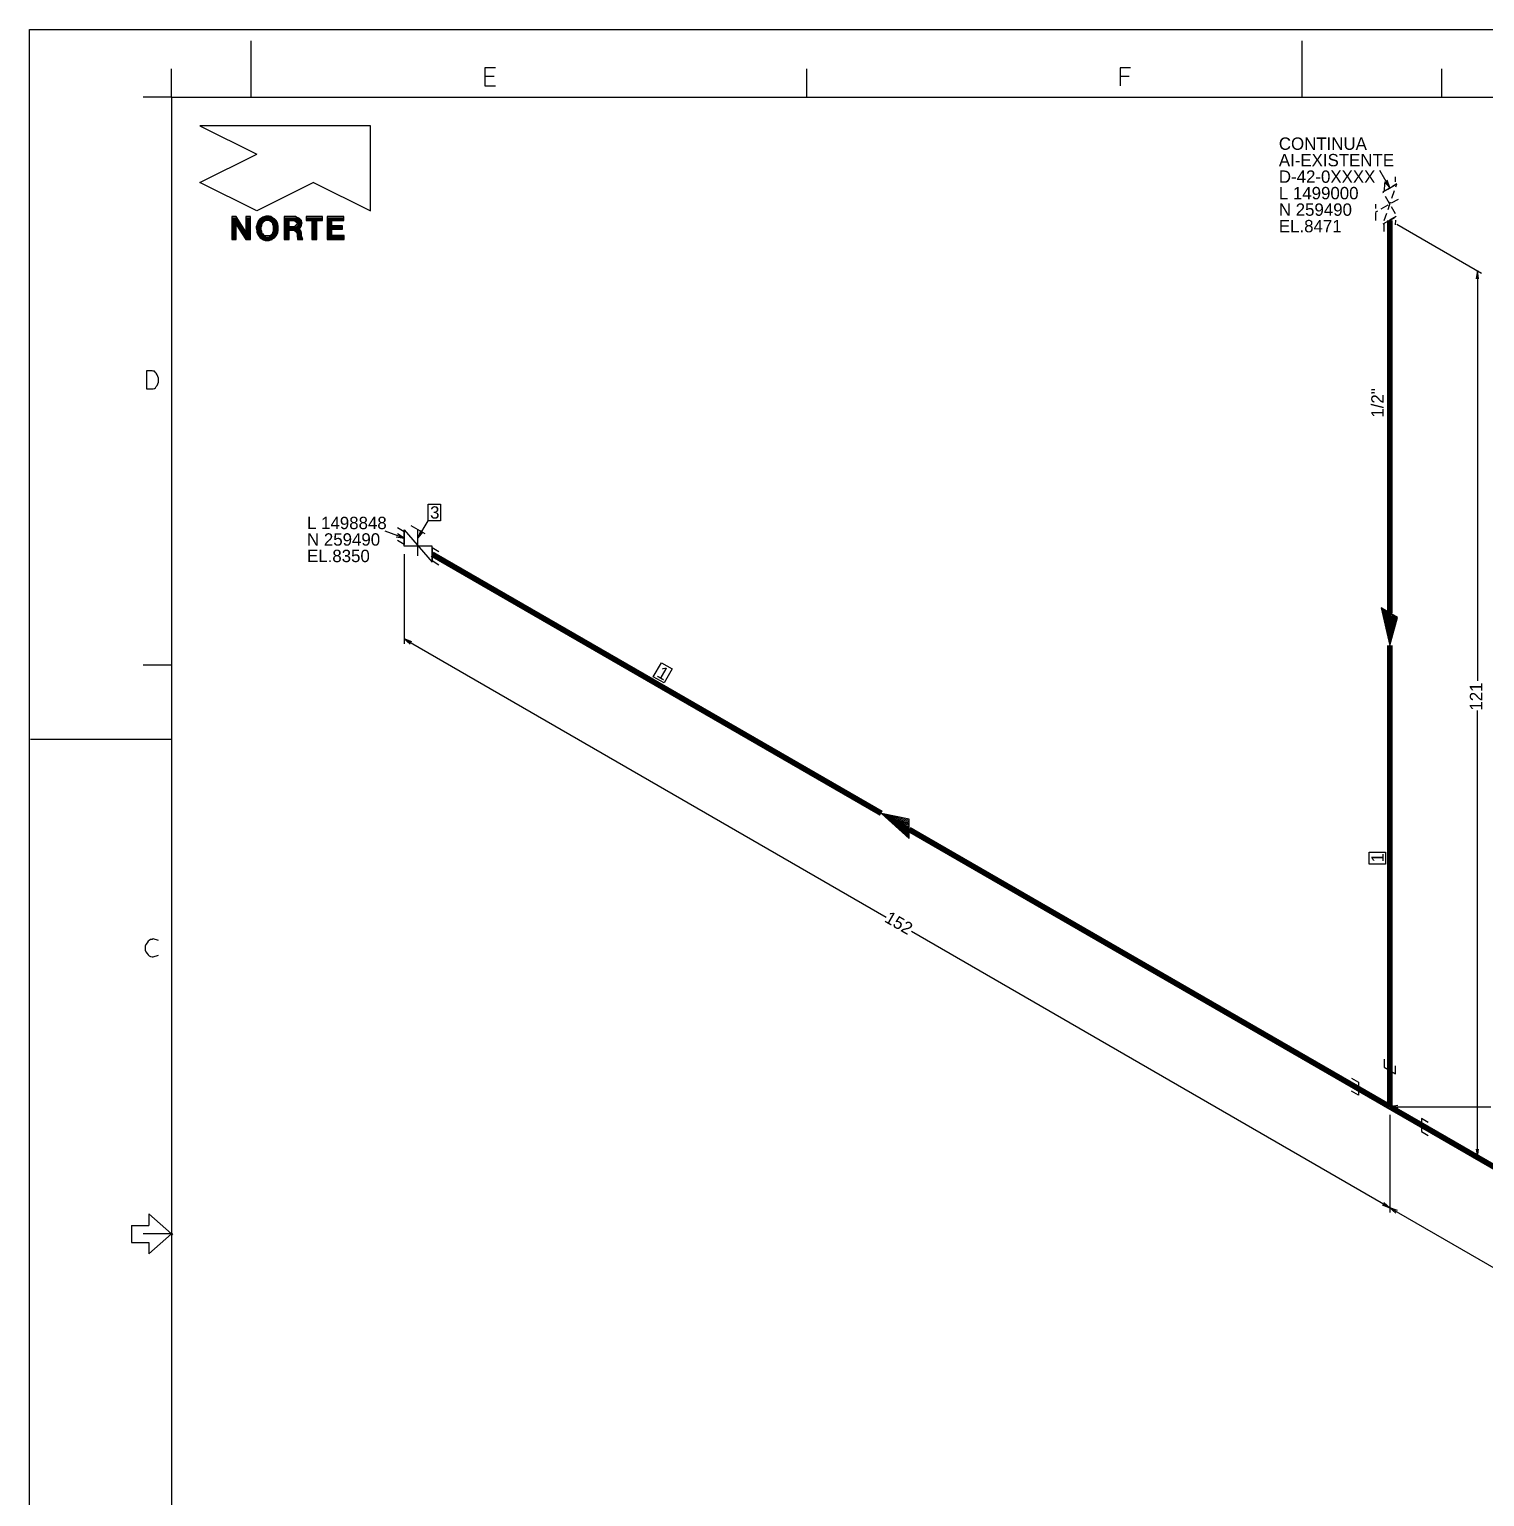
# Model space of a CAD drawing. Extents: x 0 to 597, y 0 to 422.
# Drawn here: x 0 to 256, y 163.7 to 421.7 of the extents above; entities that cross this region are included whole.
import ezdxf

# ---------------------------------------------------------------- set-up
doc = ezdxf.new("R2010")
doc.units = 0
doc.header["$MEASUREMENT"] = 0
doc.linetypes.add('GT101', pattern=[2.1, 1.4, -0.7])
doc.layers.add('GT_1', color=7, linetype='Continuous')
doc.styles.add('HTX1', font='O8116901', dxfattribs={"width": 1.02})

msp = doc.modelspace()

# ---------------------------------------------------------------- linework, layer by layer
at = {"linetype": 'Continuous'}
msp.add_lwpolyline([(0, 421.74), (597.11, 421.74), (597.11, 0), (0, 0)], close=True, dxfattribs=at)
at = {"layer": 'GT_1', "flags": 128}
for points in [[(0, 417.48), (0, 421.74), (4.26, 421.74)], [(39, 409.8), (39, 419.7)], [(223.9, 409.8), (223.9, 419.7)], [(25, 409.8), (25, 414.8)], [(82, 415), (80.1, 415), (80.1, 411.8), (82, 411.8)], [(80.1, 413.5), (81.8, 413.5)], [(136.8, 409.8), (136.8, 414.8)], [(193.7, 415), (191.9, 415), (191.9, 411.8)], [(191.9, 413.5), (193.5, 413.5)], [(248.5, 409.8), (248.5, 414.8)], [(25, 409.8), (20, 409.8)], [(25, 409.8), (25, 10)], [(25, 409.8), (583.8, 409.8)], [(60, 404.8), (30, 404.8)], [(30, 404.8), (40, 399.8)], [(60, 389.8), (60, 404.8)], [(30, 394.8), (40, 399.8)], [(239.34, 393.84), (237.57, 396.89)], [(238.42, 394.9), (239.34, 393.84), (238.84, 395.19)], [(40, 389.8), (30, 394.8)], [(50, 394.8), (40, 389.8)], [(50, 394.8), (60, 389.8)], [(36, 384.8), (36.4, 384.8), (36.4, 387.4), (38.1, 384.8), (38.9, 384.8), (38.9, 388.8), (38.1, 388.8), (38.1, 386.1), (36.4, 388.8), (35.6, 388.8), (35.6, 384.8), (36, 384.8)], [(35.6, 388.6), (36.5, 388.6)], [(35.6, 388.4), (36.7, 388.4)], [(35.6, 388.2), (36.8, 388.2)], [(35.6, 388), (36.9, 388)], [(35.6, 387.8), (37, 387.8)], [(35.6, 387.6), (37.2, 387.6)], [(35.6, 387.4), (36.4, 387.4)], [(35.6, 387.2), (36.4, 387.2)], [(36.5, 387.4), (37.3, 387.4)], [(36.6, 387.2), (37.4, 387.2)], [(38.1, 388.6), (38.9, 388.6)], [(38.1, 388.4), (38.9, 388.4)], [(38.1, 388.2), (38.9, 388.2)], [(38.1, 388), (38.9, 388)], [(38.1, 387.8), (38.9, 387.8)], [(38.1, 387.6), (38.9, 387.6)], [(38.1, 387.4), (38.9, 387.4)], [(38.1, 387.2), (38.9, 387.2)], [(40, 386.6), (40, 386.4), (40, 386), (40.2, 385.7), (40.4, 385.4), (40.6, 385.1), (40.9, 384.9), (41.2, 384.7), (41.5, 384.6), (41.9, 384.6), (42.2, 384.6), (42.5, 384.7), (42.8, 384.9), (43.1, 385.1), (43.4, 385.4), (43.6, 385.7), (43.7, 386), (43.8, 386.4), (43.8, 386.8), (43.8, 387.1), (43.7, 387.5), (43.6, 387.8), (43.4, 388.1), (43.1, 388.4), (42.8, 388.6), (42.5, 388.8), (42.2, 388.9), (41.9, 388.9), (41.6, 388.9), (41.4, 388.8), (41.1, 388.7), (40.9, 388.6), (40.7, 388.5), (40.5, 388.3), (40.3, 388.1), (40.2, 387.8), (40.1, 387.6), (40, 387.3), (39.9, 387), (39.9, 386.8), (40, 386.6)], [(40, 387.4), (40.9, 387.4)], [(40, 387.2), (40.9, 387.2)], [(40.1, 387.6), (41, 387.6)], [(40.2, 387.8), (41.1, 387.8)], [(40.3, 388), (41.3, 388)], [(40.4, 388.2), (41.7, 388.2)], [(40.6, 388.4), (43.1, 388.4)], [(40.8, 386.9), (40.8, 387), (40.9, 387.2), (40.9, 387.5), (41.1, 387.7), (41.2, 387.9), (41.3, 388), (41.5, 388.1), (41.7, 388.2), (41.9, 388.2), (42.1, 388.2), (42.2, 388.1), (42.4, 388), (42.6, 387.9), (42.7, 387.7), (42.8, 387.5), (42.9, 387.2), (42.9, 387), (42.9, 386.7), (42.9, 386.5), (42.9, 386.2), (42.8, 386), (42.7, 385.8), (42.6, 385.6), (42.4, 385.5), (42.3, 385.4), (42.1, 385.4), (41.9, 385.4), (41.7, 385.4), (41.5, 385.4), (41.3, 385.5), (41.2, 385.7), (41, 385.8), (40.9, 386), (40.9, 386.2), (40.8, 386.5), (40.8, 386.7), (40.8, 386.9)], [(40.9, 388.6), (42.9, 388.6)], [(41.3, 388.8), (42.5, 388.8)], [(42, 388.2), (43.3, 388.2)], [(42.4, 388), (43.5, 388)], [(42.6, 387.8), (43.6, 387.8)], [(42.7, 387.6), (43.7, 387.6)], [(42.8, 387.4), (43.7, 387.4)], [(42.9, 387.2), (43.8, 387.2)], [(45.3, 384.8), (45.7, 384.8), (45.7, 386.4), (46.3, 386.4), (46.5, 386.4), (46.7, 386.3), (46.9, 386.2), (47, 386), (47.1, 385.8), (47.1, 385.5), (47.2, 384.8), (48.1, 384.8), (47.9, 385.4), (47.9, 385.9), (47.8, 386.2), (47.7, 386.4), (47.6, 386.5), (47.5, 386.6), (47.3, 386.7), (47.5, 386.8), (47.7, 386.9), (47.8, 387.1), (47.9, 387.2), (47.9, 387.5), (48, 387.7), (47.9, 387.9), (47.9, 388.1), (47.8, 388.2), (47.6, 388.4), (47.5, 388.5), (47.3, 388.6), (47, 388.7), (46.8, 388.8), (46.6, 388.8), (44.8, 388.8), (44.8, 384.8), (45.3, 384.8)], [(44.8, 388.6), (47.3, 388.6)], [(44.8, 388.4), (47.6, 388.4)], [(44.8, 388.2), (47.8, 388.2)], [(44.8, 388), (45.7, 388)], [(44.8, 387.8), (45.7, 387.8)], [(44.8, 387.6), (45.7, 387.6)], [(44.8, 387.4), (45.7, 387.4)], [(44.8, 387.2), (45.7, 387.2)], [(46.2, 387), (45.7, 387), (45.7, 388.1), (46.6, 388.1), (47.2, 387.6), (46.6, 387), (46.2, 387)], [(46.9, 388), (47.9, 388)], [(47, 387.2), (47.9, 387.2)], [(47.1, 387.8), (48, 387.8)], [(47.2, 387.6), (48, 387.6)], [(47.2, 387.4), (47.9, 387.4)], [(50.2, 384.8), (50.6, 384.8), (50.6, 388.1), (51.6, 388.1), (51.6, 388.8), (48.7, 388.8), (48.7, 388.1), (49.7, 388.1), (49.7, 384.8), (50.2, 384.8)], [(48.7, 388.6), (51.6, 388.6)], [(48.7, 388.4), (51.6, 388.4)], [(48.7, 388.2), (51.6, 388.2)], [(49.7, 388), (50.6, 388)], [(49.7, 387.8), (50.6, 387.8)], [(49.7, 387.6), (50.6, 387.6)], [(49.7, 387.4), (50.6, 387.4)], [(49.7, 387.2), (50.6, 387.2)], [(53.9, 384.8), (55.4, 384.8), (55.4, 385.5), (53.2, 385.5), (53.2, 386.6), (55.1, 386.6), (55.1, 387.2), (53.2, 387.2), (53.2, 388.1), (55.3, 388.1), (55.3, 388.8), (52.4, 388.8), (52.4, 384.8), (53.9, 384.8)], [(52.4, 388.6), (55.3, 388.6)], [(52.4, 388.4), (55.3, 388.4)], [(52.4, 388.2), (55.3, 388.2)], [(52.4, 388), (53.2, 388)], [(52.4, 387.8), (53.2, 387.8)], [(52.4, 387.6), (53.2, 387.6)], [(52.4, 387.4), (53.2, 387.4)], [(52.4, 387.2), (55.1, 387.2)], [(240.54, 387.46), (255.45, 378.87)], [(35.6, 387), (36.4, 387)], [(35.6, 386.8), (36.4, 386.8)], [(35.6, 386.6), (36.4, 386.6)], [(35.6, 386.4), (36.4, 386.4)], [(35.6, 386.2), (36.4, 386.2)], [(35.6, 386), (36.4, 386)], [(35.6, 385.8), (36.4, 385.8)], [(35.6, 385.6), (36.4, 385.6)], [(35.6, 385.4), (36.4, 385.4)], [(35.6, 385.2), (36.4, 385.2)], [(35.6, 385), (36.4, 385)], [(35.6, 384.8), (36.4, 384.8)], [(36.7, 387), (37.5, 387)], [(36.8, 386.8), (37.7, 386.8)], [(37, 386.6), (37.8, 386.6)], [(37.1, 386.4), (37.9, 386.4)], [(37.2, 386.2), (38, 386.2)], [(37.3, 386), (38.9, 386)], [(37.5, 385.8), (38.9, 385.8)], [(37.6, 385.6), (38.9, 385.6)], [(37.7, 385.4), (38.9, 385.4)], [(37.8, 385.2), (38.9, 385.2)], [(38, 385), (38.9, 385)], [(38.1, 387), (38.9, 387)], [(38.1, 386.8), (38.9, 386.8)], [(38.1, 386.6), (38.9, 386.6)], [(38.1, 386.4), (38.9, 386.4)], [(38.1, 386.2), (38.9, 386.2)], [(38.1, 384.8), (38.9, 384.8)], [(39.9, 387), (40.8, 387)], [(39.9, 386.8), (40.8, 386.8)], [(39.9, 386.6), (40.8, 386.6)], [(40, 386.4), (40.8, 386.4)], [(40, 386.2), (40.9, 386.2)], [(40, 386), (40.9, 386)], [(40.1, 385.8), (41.1, 385.8)], [(40.2, 385.6), (41.2, 385.6)], [(40.3, 385.4), (41.6, 385.4)], [(40.5, 385.2), (43.2, 385.2)], [(40.7, 385), (43, 385)], [(41.1, 384.8), (42.7, 384.8)], [(42.2, 385.4), (43.4, 385.4)], [(42.5, 385.6), (43.5, 385.6)], [(42.7, 385.8), (43.6, 385.8)], [(42.8, 386), (43.7, 386)], [(42.9, 387), (43.8, 387)], [(42.9, 386.8), (43.8, 386.8)], [(42.9, 386.6), (43.8, 386.6)], [(42.9, 386.4), (43.8, 386.4)], [(42.9, 386.2), (43.8, 386.2)], [(44.8, 387), (47.7, 387)], [(44.8, 386.8), (47.5, 386.8)], [(44.8, 386.6), (47.5, 386.6)], [(44.8, 386.4), (47.7, 386.4)], [(44.8, 386.2), (45.7, 386.2)], [(44.8, 386), (45.7, 386)], [(44.8, 385.8), (45.7, 385.8)], [(44.8, 385.6), (45.7, 385.6)], [(44.8, 385.4), (45.7, 385.4)], [(44.8, 385.2), (45.7, 385.2)], [(44.8, 385), (45.7, 385)], [(44.8, 384.8), (45.7, 384.8)], [(46.8, 386.2), (47.8, 386.2)], [(47, 386), (47.8, 386)], [(47.1, 385.8), (47.9, 385.8)], [(47.1, 385.6), (47.9, 385.6)], [(47.1, 385.4), (47.9, 385.4)], [(47.1, 385.2), (48, 385.2)], [(47.2, 385), (48, 385)], [(47.2, 384.8), (48.1, 384.8)], [(49.7, 387), (50.6, 387)], [(49.7, 386.8), (50.6, 386.8)], [(49.7, 386.6), (50.6, 386.6)], [(49.7, 386.4), (50.6, 386.4)], [(49.7, 386.2), (50.6, 386.2)], [(49.7, 386), (50.6, 386)], [(49.7, 385.8), (50.6, 385.8)], [(49.7, 385.6), (50.6, 385.6)], [(49.7, 385.4), (50.6, 385.4)], [(49.7, 385.2), (50.6, 385.2)], [(49.7, 385), (50.6, 385)], [(49.7, 384.8), (50.6, 384.8)], [(52.4, 387), (55.1, 387)], [(52.4, 386.8), (55.1, 386.8)], [(52.4, 386.6), (55.1, 386.6)], [(52.4, 386.4), (53.2, 386.4)], [(52.4, 386.2), (53.2, 386.2)], [(52.4, 386), (53.2, 386)], [(52.4, 385.8), (53.2, 385.8)], [(52.4, 385.6), (53.2, 385.6)], [(52.4, 385.4), (55.4, 385.4)], [(52.4, 385.2), (55.4, 385.2)], [(52.4, 385), (55.4, 385)], [(52.4, 384.8), (55.4, 384.8)], [(254.95, 377.88), (254.74, 379.3), (254.52, 377.88)], [(254.75, 379.28), (254.75, 307.15)], [(21.7, 358.5), (21.8, 358.5), (22, 358.6), (22.2, 358.7), (22.3, 358.9), (22.5, 359.1), (22.6, 359.4), (22.7, 359.7), (22.7, 360.1), (22.7, 360.4), (22.6, 360.7), (22.5, 361), (22.3, 361.3), (22.2, 361.4), (22, 361.6), (21.8, 361.6), (21.6, 361.7), (20.6, 361.7), (20.6, 358.5), (21.6, 358.5), (21.7, 358.5)], [(70.15, 338.24), (72.35, 338.24), (72.35, 335.33), (70.15, 335.33), (70.15, 338.24)], [(65.96, 332.28), (62.62, 333.49)], [(64.54, 332.49), (65.96, 332.28), (64.75, 332.99)], [(64.75, 334.13), (65.96, 333.42), (65.96, 331.14), (64.75, 331.85)], [(70.86, 329.44), (70.86, 330.86), (65.96, 330.86), (65.96, 333.7), (70.86, 328.02), (70.86, 329.44)], [(69.65, 332.99), (67.17, 334.41)], [(68.37, 332.28), (70.15, 335.33)], [(68.37, 329.16), (68.37, 333.7)], [(68.87, 333.63), (68.37, 332.28), (69.3, 333.35)], [(72.06, 329.87), (70.86, 330.58), (70.86, 328.3), (72.06, 327.59)], [(65.96, 329.44), (65.96, 313.68)], [(239.34, 319.07), (237.78, 320), (239.34, 313.39), (240.69, 318.29), (237.99, 319.86), (239.34, 313.96), (240.62, 318.36), (238.13, 319.78), (239.34, 314.53), (240.41, 318.44), (238.35, 319.64), (239.34, 315.1), (240.19, 318.58), (238.56, 319.5), (239.34, 315.6), (240.05, 318.65), (238.77, 319.43), (239.34, 316.16), (239.84, 318.79), (238.91, 319.29), (239.34, 316.66), (239.62, 318.93), (239.13, 319.22), (239.34, 317.23), (239.41, 319), (239.34, 319.07), (239.34, 313.39)], [(67.31, 314.03), (65.96, 314.53), (67.02, 313.61)], [(65.96, 314.53), (150.73, 265.61)], [(25, 309.9), (20, 309.9)], [(111.19, 310.34), (113.1, 309.28), (111.68, 306.79), (109.77, 307.86), (111.19, 310.34)], [(254.75, 223.37), (254.75, 301.96)], [(0.2, 296.9), (25, 296.9)], [(154.78, 281.02), (154.78, 282.86), (149.88, 283.86), (154.78, 279.46), (154.78, 282.58), (150.38, 283.57), (154.78, 279.53), (154.78, 282.37), (150.88, 283.29), (154.78, 279.74), (154.78, 282.15), (151.37, 283.01), (154.78, 280.02), (154.78, 281.94), (151.8, 282.79), (154.78, 280.24), (154.78, 281.73), (152.22, 282.51), (154.78, 280.45), (154.78, 281.44), (152.72, 282.23), (154.78, 280.66), (154.78, 281.23), (153.15, 281.94), (154.78, 280.88), (154.78, 281.02), (149.88, 283.86)], [(235.72, 274.91), (235.72, 277.04), (238.56, 277.04), (238.56, 274.91), (235.72, 274.91)], [(22.7, 261.5), (21.8, 261.8), (21.6, 261.7), (21.3, 261.7), (21.1, 261.5), (20.9, 261.4), (20.7, 261.1), (20.5, 260.8), (20.4, 260.5), (20.4, 260.2), (20.4, 259.8), (20.5, 259.5), (20.7, 259.2), (20.9, 259), (21.1, 258.8), (21.3, 258.7), (21.6, 258.6), (21.8, 258.6), (22.7, 258.9)], [(239.34, 214.49), (155.21, 263.06)], [(238.35, 240.62), (238.35, 239.2), (240.34, 238.06), (240.34, 239.48)], [(232.6, 237.28), (233.8, 236.57), (233.8, 234.3), (232.6, 235.01)], [(240.76, 232.45), (239.34, 232.24), (240.76, 232.03)], [(239.34, 232.24), (257.09, 232.24)], [(239.34, 230.82), (239.34, 213.64)], [(239.34, 230.82), (239.34, 213.64)], [(240.55, 231.53), (255.46, 222.94)], [(246.09, 229.47), (244.88, 230.18), (244.88, 227.91), (246.09, 227.2)], [(254.53, 224.79), (254.75, 223.37), (254.96, 224.79)], [(237.99, 214.99), (239.34, 214.49), (238.28, 215.41)], [(240.69, 213.99), (239.34, 214.49), (240.41, 213.57)], [(239.34, 214.49), (324.12, 165.57)], [(21, 213.4), (21, 211.4)], [(21, 213.4), (25, 209.9)], [(18, 211.4), (18, 208.4), (21, 208.4), (21, 206.4), (25, 209.9)], [(18, 211.4), (21, 211.4)], [(25, 209.9), (20, 209.9)], [(24.9, 210), (25, 210.1), (25.2, 209.9), (25, 209.7), (24.8, 209.9), (24.9, 210)], [(25, 210), (25.1, 209.9), (25, 209.8), (24.9, 209.9), (25, 210)]]:
    msp.add_lwpolyline(points, dxfattribs=at)
at = {"layer": 'GT_1', "linetype": 'GT101', "flags": 128}
for points in [[(238.37, 394.67), (238.36, 393.27), (240.32, 394.4), (240.34, 395.81)], [(239.33, 388.17), (238.1, 387.46), (240.57, 394.55), (238.11, 393.13), (240.56, 388.88), (239.33, 388.17)], [(240.78, 391.84), (236.84, 389.57)], [(236.87, 388.15), (236.86, 391.01)], [(238.34, 386.21), (238.35, 387.61), (240.31, 388.74), (240.3, 387.34)]]:
    msp.add_lwpolyline(points, dxfattribs=at)
at = {"layer": 'GT_1', "const_width": 1, "flags": 128}
for points in [[(239.34, 388.18), (239.34, 319.07)], [(149.88, 283.86), (70.86, 329.44)], [(239.34, 313.39), (239.34, 238.63)], [(233.8, 235.44), (154.78, 281.02)], [(239.34, 238.63), (239.34, 232.24)], [(239.34, 232.24), (233.8, 235.44)], [(239.34, 232.24), (244.88, 229.05)], [(244.88, 229.05), (323.9, 183.46)]]:
    msp.add_lwpolyline(points, dxfattribs=at)

# ---------------------------------------------------------------- texts
at = {"layer": 'GT_1', "style": 'HTX1', "width": 1.02}
for s, height, p in [('CONTINUA', 2.174, (219.81, 400.55)), ('AI-EXISTENTE', 2.1744, (219.81, 397.65)), ('D-42-0XXXX', 2.174, (219.81, 394.75)), ('L 1499000', 2.174, (219.81, 391.85)), ('N 259490', 2.174, (219.81, 388.95)), ('EL.8471', 2.174, (219.81, 386.05)), ('L 1498848', 2.174, (48.85, 333.84)), ('3', 2.17, (70.5, 335.69)), ('N 259490', 2.174, (48.85, 330.94)), ('EL.8350', 2.174, (48.85, 328.04))]:
    msp.add_text(s, height=height, dxfattribs=at).set_placement(p)
for s, height, rotation, p in [('1/2"', 2.174, 90, (238.24, 353.44)), ('1', 2.17, -30, (110.24, 307.98)), ('121', 2.174, 90, (255.58, 301.93)), ('1', 2.17, 90, (238.24, 275.23)), ('152', 2.174, -30, (150.28, 264.88))]:
    msp.add_text(s, height=height, rotation=rotation, dxfattribs=at).set_placement(p)

doc.saveas('drawing.dxf')
